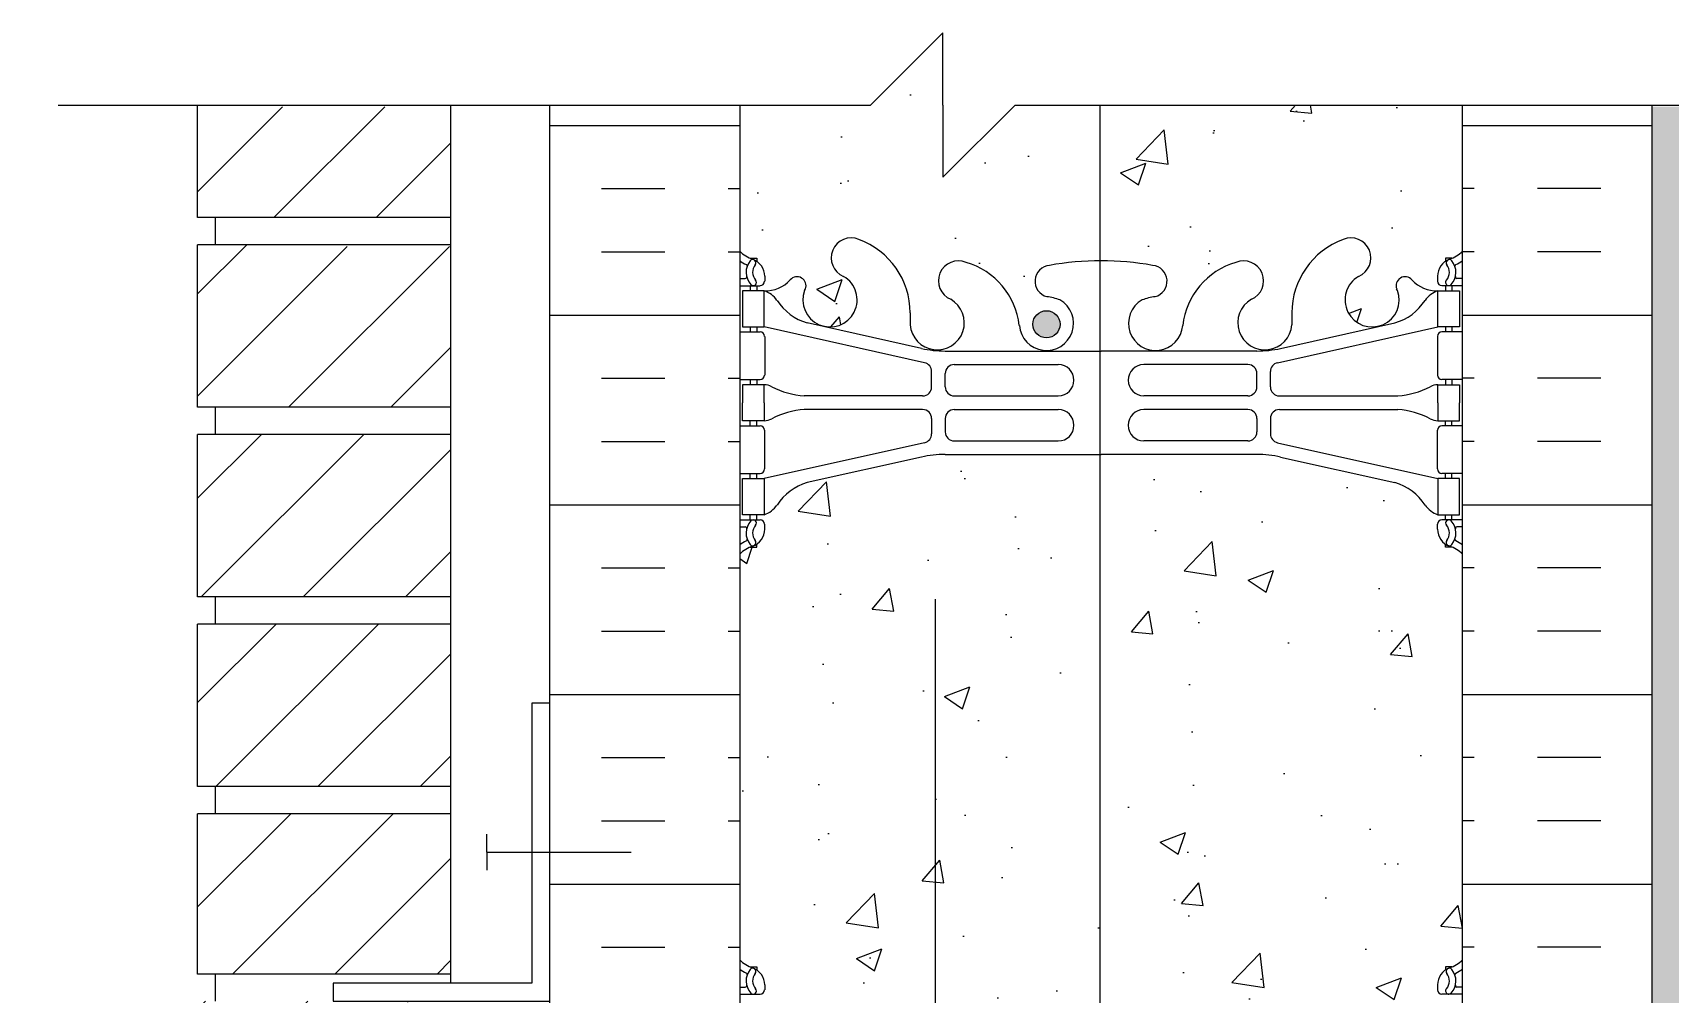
# Model space of a CAD drawing. Header units: inches. Extents: x 34 to 92.7, y -25.1 to 58.
# Drawn here: x 46.82 to 69.47, y 41.37 to 54.67 of the extents above; entities that cross this region are included whole.
import ezdxf

# ---------------------------------------------------------------- set-up
doc = ezdxf.new("R2010")
doc.units = ezdxf.units.IN
doc.header["$LTSCALE"] = 0.5
doc.header["$MEASUREMENT"] = 0
for name, color, linetype in [('HATCH', 12, 'Continuous'), ('line25', 2, 'Continuous'), ('LINE3', 3, 'Continuous'), ('LINE50', 5, 'Continuous'), ('LINE9', 9, 'Continuous'), ('TEXT', 4, 'Continuous'), ('Web_Edge', 9, 'Continuous')]:
    doc.layers.add(name, color=color, linetype=linetype)

msp = doc.modelspace()

# ---------------------------------------------------------------- hatches: boundary and pattern name
at = {"layer": 'HATCH'}
h = msp.add_hatch(dxfattribs=at)
h.set_pattern_fill('AR-CONC', color=256, scale=0.5)
h.paths.add_polyline_path([(66.597, 53.674), (60.409, 53.674), (59.409, 52.674), (59.409, 53.674), (59.409, 54.674), (58.409, 53.674), (56.597, 53.674), (56.597, 51.649, 0.088416), (56.743, 51.552), (56.833, 51.552), (56.833, 51.51, -0.249069), (56.943, 51.303), (56.943, 51.236, -0.414214), (56.88, 51.173), (56.833, 51.173), (56.833, 51.103), (56.938, 51.103, 0.231736), (57.295, 51.254, -0.8344), (57.507, 51.129), (57.495, 51.107, 2.155404), (58.034, 51.302, -1), (58.247, 51.813, -0.311223), (58.956, 50.797), (58.956, 50.632, 1.661382), (59.517, 50.985, -1), (59.73, 51.496, -0.30095), (60.467, 50.623, 1.661382), (61.028, 50.976, 0.055617), (60.848, 51.022, -0.843243), (60.883, 51.454, -0.047544), (61.597, 51.519, -0.047544), (62.31, 51.454, -0.843243), (62.345, 51.022, 0.055617), (62.165, 50.976, 1.661382), (62.726, 50.623, -0.30095), (63.463, 51.496, -1), (63.676, 50.985, 1.661382), (64.237, 50.632), (64.237, 50.797, -0.311223), (64.946, 51.813, -1), (65.159, 51.302, 2.155404), (65.698, 51.107), (65.686, 51.129, -0.834375), (65.898, 51.254, 0.23174), (66.256, 51.103), (66.361, 51.103), (66.361, 51.173), (66.313, 51.173, -0.414214), (66.251, 51.236), (66.251, 51.303, -0.249069), (66.361, 51.51), (66.361, 51.552), (66.451, 51.552, 0.08841), (66.597, 51.649)])
h = msp.add_hatch(dxfattribs=at)
h.set_pattern_fill('INSUL', color=256, scale=7, style=0)
h.set_pattern_definition([(0, (-2869.565, -361.3603), (0, 2.625), []), (0, (-2869.565, -360.4853), (0, 2.625), [0.875, -0.875]), (0, (-2869.565, -359.6103), (0, 2.625), [0.875, -0.875])])
h.paths.add_polyline_path([(53.972, 35.649), (54.409, 35.649), (54.409, 36.149), (55.909, 36.149), (55.909, 35.649), (56.597, 35.649), (56.597, 53.649), (55.909, 53.649), (55.909, 54.149), (54.409, 54.149), (54.409, 53.649), (53.972, 53.649)])
h = msp.add_hatch(dxfattribs=at)
h.set_pattern_fill('INSUL', color=256, scale=7, style=0)
h.set_pattern_definition([(180, (2992.758, -361.3603), (0, 2.625), []), (180, (2992.758, -360.4853), (0, 2.625), [0.875, -0.875]), (180, (2992.758, -359.6103), (0, 2.625), [0.875, -0.875])])
h.paths.add_polyline_path([(69.222, 35.649), (68.784, 35.649), (68.784, 36.149), (67.284, 36.149), (67.284, 35.649), (66.597, 35.649), (66.597, 53.649), (67.284, 53.649), (67.284, 54.149), (68.784, 54.149), (68.784, 53.649), (69.222, 53.649)])
h = msp.add_hatch(dxfattribs=at)
h.set_pattern_fill('ANSI31', color=256, scale=8, style=0)
h.set_pattern_definition([(45, (42.7951, -13.2255), (-0.707107, 0.707107), [])])
h.paths.add_polyline_path([(52.597, 20.299), (49.097, 20.299), (49.097, 18.049), (52.597, 18.049)])
h.paths.add_polyline_path([(52.597, 22.924), (49.097, 22.924), (49.097, 20.674), (52.597, 20.674)])
h.paths.add_polyline_path([(52.597, 25.52), (49.097, 25.52), (49.097, 23.299), (52.597, 23.299)])
h.paths.add_polyline_path([(52.597, 28.145), (49.097, 28.145), (49.097, 25.895), (52.597, 25.895)])
h.paths.add_polyline_path([(52.597, 30.745), (50.972, 30.745), (50.972, 30.77), (49.097, 30.77), (49.097, 28.52), (52.597, 28.52)])
h.paths.add_polyline_path([(52.597, 33.395), (49.097, 33.395), (49.097, 31.145), (52.597, 31.145)])
h.paths.add_polyline_path([(52.597, 36.02), (49.097, 36.02), (49.097, 33.77), (52.597, 33.77)])
h.paths.add_polyline_path([(52.597, 38.645), (49.097, 38.645), (49.097, 36.395), (52.597, 36.395)])
h.paths.add_polyline_path([(52.597, 41.245), (50.972, 41.245), (50.972, 41.27), (49.097, 41.27), (49.097, 39.02), (52.597, 39.02)])
h.paths.add_polyline_path([(52.597, 43.865), (49.097, 43.865), (49.097, 41.645), (52.597, 41.645)])
h.paths.add_polyline_path([(52.597, 46.49), (49.097, 46.49), (49.097, 44.24), (52.597, 44.24)])
h.paths.add_polyline_path([(52.597, 49.115), (49.097, 49.115), (49.097, 46.865), (52.597, 46.865)])
h.paths.add_polyline_path([(52.597, 51.715), (50.972, 51.715), (50.972, 51.74), (49.097, 51.74), (49.097, 49.49), (52.597, 49.49)])
h.paths.add_polyline_path([(52.597, 53.649), (49.097, 53.649), (49.097, 52.115), (52.597, 52.115)])
h = msp.add_hatch(dxfattribs=at)
h.set_pattern_fill('AR-SAND', color=256, scale=0.25, style=0)
h.set_pattern_definition([(37.5, (4, 0), (-0.0157483, 0.481706), [0, -0.38, 0, -0.425, 0, -0.40625]), (7.5, (4, 0), (0.442444, 0.7055365), [0, -0.205, 0, -0.3425, 0, -0.13125]), (327.5, (3.6925, 0), (0.7785355, 0.0014148), [0, -0.125, 0, -0.45, 0, -0.5875]), (317.5, (3.6925, 0), (0.7515317, 0.219419), [0, -0.0625, 0, -0.295, 0, -0.3375])])
h.paths.add_polyline_path([(69.722, 53.649), (69.222, 53.649), (69.222, 35.649), (69.209, 24.399), (69.722, 24.399)])
h = msp.add_hatch(dxfattribs=at)
h.set_pattern_fill('AR-CONC', color=256, scale=0.5)
h.paths.add_polyline_path([(62.346, 1.902, -0.049932), (61.597, 1.838, -0.049932), (60.847, 1.902, -0.843243), (60.812, 2.335, 0.055617), (60.992, 2.38, 1.661382), (60.431, 2.733, -0.30095), (59.694, 1.861, -1), (59.481, 2.372, 1.661382), (58.92, 2.724), (58.92, 2.559, -0.311223), (58.211, 1.543, -1), (57.998, 2.055, 2.155404), (57.459, 2.249), (57.471, 2.228, -0.834375), (57.259, 2.102, 0.108938), (57.107, 2.215), (57.107, 0.378), (57.007, 0.378), (57.007, 0.348, -0.414214), (56.957, 0.298), (56.83, 0.298), (56.782, 0.148, -0.6), (56.682, 0.148), (56.597, 0.409), (56.597, -0.351), (60.495, -0.351), (61.495, 0.649), (61.495, -0.351), (61.495, -1.351), (62.495, -0.351), (66.597, -0.351), (66.597, 0.409), (66.512, 0.148, -0.6), (66.412, 0.148), (66.363, 0.298), (66.237, 0.298, -0.414214), (66.187, 0.348), (66.187, 0.378), (66.087, 0.378), (66.087, 2.215, 0.108935), (65.934, 2.102, -0.8344), (65.722, 2.228), (65.734, 2.249, 2.155404), (65.195, 2.055, -1), (64.982, 1.543, -0.311223), (64.273, 2.559), (64.273, 2.724, 1.661382), (63.712, 2.372, -1), (63.499, 1.861, -0.30095), (62.762, 2.733, 1.661382), (62.201, 2.38, 0.055617), (62.381, 2.335, -0.843243)])
h.paths.add_polyline_path([(65.925, 6.827, 0.268138), (66.087, 6.975), (66.087, 8.337), (65.967, 8.537), (65.967, 8.649), (65.967, 8.762), (66.087, 8.962), (66.087, 10.323, 0.268138), (65.925, 10.471), (57.268, 10.471, 0.268156), (57.107, 10.323), (57.107, 8.962), (57.227, 8.762), (57.227, 8.649), (57.227, 8.537), (57.107, 8.337), (57.107, 6.975, 0.268156), (57.268, 6.827)])
h.paths.add_polyline_path([(60.883, 19.845, -0.843243), (60.848, 20.277, 0.055617), (61.028, 20.322, 1.661382), (60.467, 20.675, -0.30095), (59.73, 19.803, -1), (59.517, 20.314, 1.661382), (58.956, 20.667), (58.956, 20.502, -0.311223), (58.247, 19.486, -1), (58.034, 19.997, 2.155404), (57.495, 20.191), (57.507, 20.17, -0.834375), (57.295, 20.044, 0.23174), (56.938, 20.195), (56.833, 20.195), (56.833, 20.125), (56.88, 20.125, -0.414214), (56.943, 20.063), (56.943, 19.995, -0.249069), (56.833, 19.788), (56.833, 19.747), (56.743, 19.747, 0.088416), (56.597, 19.649), (56.597, 17.649), (56.597, 16.89), (56.682, 17.151, -0.6), (56.782, 17.151), (56.83, 17.001), (56.957, 17.001, -0.414214), (57.007, 16.951), (57.007, 16.921), (57.107, 16.921), (57.107, 15.083, 0.108933), (57.259, 15.196, -0.8344), (57.471, 15.071), (57.459, 15.05, 2.155404), (57.998, 15.244, -1), (58.211, 15.755, -0.311223), (58.92, 14.739), (58.92, 14.574, 1.661382), (59.481, 14.927, -1), (59.694, 15.438, -0.30095), (60.431, 14.566, 1.661382), (60.992, 14.918, 0.055617), (60.812, 14.964, -0.843243), (60.847, 15.396, -0.049932), (61.597, 15.461, -0.049932), (62.346, 15.396, -0.843243), (62.381, 14.964, 0.055617), (62.201, 14.918, 1.661382), (62.762, 14.566, -0.30095), (63.499, 15.438, -1), (63.712, 14.927, 1.661382), (64.273, 14.574), (64.273, 14.739, -0.311223), (64.982, 15.755, -1), (65.195, 15.244, 2.155404), (65.734, 15.05), (65.722, 15.071, -0.834375), (65.934, 15.196, 0.10894), (66.087, 15.083), (66.087, 16.921), (66.187, 16.921), (66.187, 16.951, -0.414214), (66.237, 17.001), (66.363, 17.001), (66.412, 17.151, -0.6), (66.512, 17.151), (66.597, 16.89), (66.597, 17.524), (65.322, 17.524, 0.414214), (65.222, 17.424), (65.222, 16.024), (64.722, 16.024), (64.722, 17.524, -0.414214), (65.222, 18.024), (66.597, 18.024), (66.597, 19.649, 0.08841), (66.451, 19.747), (66.361, 19.747), (66.361, 19.788, -0.249069), (66.251, 19.995), (66.251, 20.063, -0.414214), (66.313, 20.125), (66.361, 20.125), (66.361, 20.195), (66.256, 20.195, 0.231736), (65.898, 20.044, -0.8344), (65.686, 20.17), (65.698, 20.191, 0.235665), (65.662, 20.524), (65.222, 20.524, -0.086721), (65.052, 20.554, 0.457284), (65.159, 19.997, -1), (64.946, 19.486, -0.311223), (64.237, 20.502), (64.237, 20.667, 1.661382), (63.676, 20.314, -1), (63.463, 19.803, -0.30095), (62.726, 20.675, 1.661382), (62.165, 20.322, 0.055617), (62.345, 20.277, -0.843243), (62.31, 19.845, -0.047544), (61.597, 19.78, -0.047544)])
h.paths.add_polyline_path([(61.556, 27.515, 0.520567), (61.378, 27.515, 0.520567), (61.278, 27.515, 0.520567), (61.121, 27.515, 0.520567), (60.969, 27.515, 0.520567), (60.822, 27.515, 0.520567), (60.644, 27.515, 0.520567), (60.528, 27.515, 0.520567), (60.439, 27.515, 0.520567), (60.318, 27.515, 0.520567), (60.203, 27.515, 0.520567), (60.098, 27.515, 0.520567), (59.792, 27.515, 0.520567), (59.681, 27.515, 0.520567), (59.435, 27.515, 0.520567), (59.235, 27.515, 0.520567), (59.026, 27.515, 0.520567), (58.748, 27.515, 0.520567), (58.559, 27.515, 0.520567), (58.464, 27.515, 0.520567), (58.239, 27.515, 0.520567), (58.118, 27.515, 0.520567), (57.908, 27.515, 0.520567), (57.698, 27.515, 0.520567), (57.572, 27.515, 0.520567), (57.446, 27.515, 0.520567), (57.237, 27.515, 0.520567), (57.132, 27.515, 0.520567), (56.948, 27.515, 0.520567), (56.827, 27.515, 0.520567), (56.597, 27.515), (56.597, 23.842, 0.088416), (56.743, 23.744), (56.833, 23.744), (56.833, 23.703, -0.249069), (56.943, 23.495), (56.943, 23.428, -0.414214), (56.88, 23.365), (56.833, 23.365), (56.833, 23.295), (56.938, 23.295, -0.155529), (57.113, 23.161, 0.180914), (57.531, 22.85), (59.112, 22.497, 0.054974), (59.439, 22.461), (61.597, 22.461), (63.754, 22.461, 0.054974), (64.081, 22.497), (65.662, 22.85, 0.180914), (66.08, 23.161, -0.155529), (66.256, 23.295), (66.361, 23.295), (66.361, 23.365), (66.313, 23.365, -0.414214), (66.251, 23.428), (66.251, 23.495, -0.249069), (66.361, 23.703), (66.361, 23.744), (66.451, 23.744, 0.08841), (66.597, 23.842), (66.597, 26.524), (66.597, 27.551, 0.283889), (66.529, 27.522, 0.520567), (66.439, 27.522, 0.520567), (66.319, 27.522, 0.520567), (66.203, 27.522, 0.520567), (66.098, 27.522, 0.520567), (65.792, 27.522, 0.520567), (65.682, 27.522, 0.520567), (65.435, 27.522, 0.520567), (65.236, 27.522, 0.520567), (65.026, 27.522, 0.520567), (64.748, 27.522, 0.520567), (64.559, 27.522, 0.520567), (64.465, 27.522, 0.520567), (64.239, 27.522, 0.520567), (64.118, 27.522, 0.520567), (63.909, 27.522, 0.520567), (63.699, 27.522, 0.520567), (63.573, 27.522, 0.520567), (63.447, 27.522, 0.520567), (63.237, 27.522, 0.520567), (63.132, 27.522, 0.520567), (62.948, 27.522, 0.520567), (62.828, 27.522, 0.520567), (62.597, 27.522, 0.71154), (62.496, 27.557, 0.520567), (62.406, 27.557, 0.520567), (62.275, 27.557, 0.520567), (62.175, 27.515, 0.520567), (61.971, 27.515, 0.520567), (61.777, 27.515, 0.520567)])
h.paths.add_polyline_path([(61.278, 27.515, -0.520567), (61.378, 27.515, -0.520567), (61.556, 27.515, -0.520567), (61.777, 27.515, -0.520567), (61.971, 27.515, -0.520567), (62.175, 27.515, -0.520567), (62.275, 27.557, -0.520567), (62.406, 27.557, -0.520567), (62.496, 27.557, -0.71154), (62.597, 27.522, -0.520567), (62.828, 27.522, -0.520567), (62.948, 27.522, -0.520567), (63.132, 27.522, -0.520567), (63.237, 27.522, -0.520567), (63.447, 27.522, -0.520567), (63.573, 27.522, -0.520567), (63.699, 27.522, -0.520567), (63.909, 27.522, -0.520567), (64.118, 27.522, -0.520567), (64.239, 27.522, -0.520567), (64.465, 27.522, -0.520567), (64.559, 27.522, -0.520567), (64.748, 27.522, -0.520567), (65.026, 27.522, -0.520567), (65.236, 27.522, -0.520567), (65.435, 27.522, -0.520567), (65.682, 27.522, -0.520567), (65.792, 27.522, -0.520567), (66.098, 27.522, -0.520567), (66.203, 27.522, -0.520567), (66.319, 27.522, -0.520567), (66.439, 27.522, -0.520567), (66.529, 27.522, -0.283889), (66.597, 27.551), (66.597, 29.457, 0.08841), (66.451, 29.554), (66.361, 29.554), (66.361, 29.596, -0.249069), (66.251, 29.803), (66.251, 29.871, -0.414214), (66.313, 29.933), (66.361, 29.933), (66.361, 30.003), (66.256, 30.003, -0.155529), (66.08, 30.137, 0.180914), (65.662, 30.448), (64.081, 30.801, 0.054974), (63.754, 30.837), (61.597, 30.837), (59.439, 30.837, 0.054974), (59.112, 30.801), (57.531, 30.448, 0.180914), (57.113, 30.137, -0.155529), (56.938, 30.003), (56.833, 30.003), (56.833, 29.933), (56.88, 29.933, -0.414214), (56.943, 29.871), (56.943, 29.803, -0.249069), (56.833, 29.596), (56.833, 29.554), (56.743, 29.554, 0.088416), (56.597, 29.457), (56.597, 27.515, -0.520567), (56.827, 27.515, -0.520567), (56.948, 27.515, -0.520567), (57.132, 27.515, -0.520567), (57.237, 27.515, -0.520567), (57.446, 27.515, -0.520567), (57.572, 27.515, -0.520567), (57.698, 27.515, -0.520567), (57.908, 27.515, -0.520567), (58.118, 27.515, -0.520567), (58.239, 27.515, -0.520567), (58.464, 27.515, -0.520567), (58.559, 27.515, -0.520567), (58.748, 27.515, -0.520567), (59.026, 27.515, -0.520567), (59.235, 27.515, -0.520567), (59.435, 27.515, -0.520567), (59.681, 27.515, -0.520567), (59.792, 27.515, -0.520567), (60.098, 27.515, -0.520567), (60.203, 27.515, -0.520567), (60.318, 27.515, -0.520567), (60.439, 27.515, -0.520567), (60.528, 27.515, -0.520567), (60.644, 27.515, -0.520567), (60.822, 27.515, -0.520567), (60.969, 27.515, -0.520567), (61.121, 27.515, -0.520567)])
h.paths.add_polyline_path([(61.597, 33.519, -0.047544), (62.31, 33.454, -0.843243), (62.345, 33.022, 0.055617), (62.165, 32.976, 1.661382), (62.726, 32.623, -0.30095), (63.463, 33.496, -1), (63.676, 32.985, 1.661382), (64.237, 32.632), (64.237, 32.797, -0.311223), (64.946, 33.813, -1), (65.159, 33.302, 2.155404), (65.698, 33.107), (65.686, 33.129, -0.834375), (65.898, 33.254, 0.23174), (66.256, 33.103), (66.361, 33.103), (66.361, 33.173), (66.313, 33.173, -0.414214), (66.251, 33.236), (66.251, 33.303, -0.249069), (66.361, 33.51), (66.361, 33.552), (66.451, 33.552, 0.08841), (66.597, 33.649), (66.597, 35.649), (66.597, 37.649, 0.08841), (66.451, 37.747), (66.361, 37.747), (66.361, 37.788, -0.249069), (66.251, 37.995), (66.251, 38.063, -0.414214), (66.313, 38.125), (66.361, 38.125), (66.361, 38.195), (66.256, 38.195, 0.231736), (65.898, 38.044, -0.8344), (65.686, 38.17), (65.698, 38.191, 2.155404), (65.159, 37.997, -1), (64.946, 37.486, -0.311223), (64.237, 38.502), (64.237, 38.667, 1.661382), (63.676, 38.314, -1), (63.463, 37.803, -0.30095), (62.726, 38.675, 1.661382), (62.165, 38.322, 0.055617), (62.345, 38.277, -0.843243), (62.31, 37.845, -0.047544), (61.597, 37.78, -0.047544), (60.883, 37.845, -0.843243), (60.848, 38.277, 0.055617), (61.028, 38.322, 1.661382), (60.467, 38.675, -0.30095), (59.73, 37.803, -1), (59.517, 38.314, 1.661382), (58.956, 38.667), (58.956, 38.502, -0.311223), (58.247, 37.486, -1), (58.034, 37.997, 2.155404), (57.495, 38.191), (57.507, 38.17, -0.834375), (57.295, 38.044, 0.23174), (56.938, 38.195), (56.833, 38.195), (56.833, 38.125), (56.88, 38.125, -0.414214), (56.943, 38.063), (56.943, 37.995, -0.249069), (56.833, 37.788), (56.833, 37.747), (56.743, 37.747, 0.088416), (56.597, 37.649), (56.597, 35.649), (56.597, 33.649, 0.088416), (56.743, 33.552), (56.833, 33.552), (56.833, 33.51, -0.249069), (56.943, 33.303), (56.943, 33.236, -0.414214), (56.88, 33.173), (56.833, 33.173), (56.833, 33.103), (56.938, 33.103, 0.231736), (57.295, 33.254, -0.8344), (57.507, 33.129), (57.495, 33.107, 2.155404), (58.034, 33.302, -1), (58.247, 33.813, -0.311223), (58.956, 32.797), (58.956, 32.632, 1.661382), (59.517, 32.985, -1), (59.73, 33.496, -0.30095), (60.467, 32.623, 1.661382), (61.028, 32.976, 0.055617), (60.848, 33.022, -0.843243), (60.883, 33.454, -0.047544)])
h.paths.add_polyline_path([(61.597, 40.461), (63.754, 40.461, 0.054974), (64.081, 40.497), (65.662, 40.85, 0.180914), (66.08, 41.161, -0.155529), (66.256, 41.295), (66.361, 41.295), (66.361, 41.365), (66.313, 41.365, -0.414214), (66.251, 41.428), (66.251, 41.495, -0.249069), (66.361, 41.703), (66.361, 41.744), (66.451, 41.744, 0.08841), (66.597, 41.842), (66.597, 47.457, 0.08841), (66.451, 47.554), (66.361, 47.554), (66.361, 47.596, -0.249069), (66.251, 47.803), (66.251, 47.871, -0.414214), (66.313, 47.933), (66.361, 47.933), (66.361, 48.003), (66.256, 48.003, -0.155529), (66.08, 48.137, 0.180914), (65.662, 48.448), (64.081, 48.801, 0.054974), (63.754, 48.837), (61.597, 48.837), (59.439, 48.837, 0.054974), (59.112, 48.801), (57.531, 48.448, 0.180914), (57.113, 48.137, -0.155529), (56.938, 48.003), (56.833, 48.003), (56.833, 47.933), (56.88, 47.933, -0.414214), (56.943, 47.871), (56.943, 47.803, -0.249069), (56.833, 47.596), (56.833, 47.554), (56.743, 47.554, 0.088416), (56.597, 47.457), (56.597, 41.842, 0.088416), (56.743, 41.744), (56.833, 41.744), (56.833, 41.703, -0.249069), (56.943, 41.495), (56.943, 41.428, -0.414214), (56.88, 41.365), (56.833, 41.365), (56.833, 41.295), (56.938, 41.295, -0.155529), (57.113, 41.161, 0.180914), (57.531, 40.85), (59.112, 40.497, 0.054974), (59.439, 40.461)])
at = {"layer": 'LINE3'}
msp.add_hatch(color=256, dxfattribs=at).paths.add_polyline_path([(60.653, 50.639, 1), (61.028, 50.639, 1)])

# ---------------------------------------------------------------- linework, layer by layer
at = {"layer": 'line25'}
for p, q in [((49.097, 52.115), (49.097, 53.674)), ((52.597, 53.674), (52.597, 41.52)), ((56.597, 53.674), (56.597, 35.649)), ((66.597, 35.649), (66.597, 53.674)), ((52.597, 52.115), (49.097, 52.115)), ((49.347, 51.74), (49.347, 52.115)), ((49.097, 49.49), (49.097, 51.74)), ((52.597, 51.74), (49.097, 51.74)), ((52.597, 49.49), (49.097, 49.49)), ((49.347, 49.115), (49.347, 49.49)), ((52.597, 49.115), (49.097, 49.115)), ((49.097, 46.865), (49.097, 49.115)), ((52.597, 46.865), (49.097, 46.865)), ((49.347, 46.49), (49.347, 46.865)), ((49.097, 44.24), (49.097, 46.49)), ((52.597, 46.49), (49.097, 46.49)), ((52.597, 44.24), (49.097, 44.24)), ((49.347, 43.865), (49.347, 44.24)), ((49.097, 41.645), (49.097, 43.865)), ((52.597, 43.865), (49.097, 43.865)), ((52.597, 41.645), (49.097, 41.645)), ((49.347, 41.27), (49.347, 41.645))]:
    msp.add_line(p, q, dxfattribs=at)
at = {"layer": 'LINE3'}
for p, q in [((61.579, 53.674), (61.579, 27.54)), ((59.306, 10.898), (59.306, 46.835))]:
    msp.add_line(p, q, dxfattribs=at)
msp.add_circle((60.841, 50.639), 0.188, dxfattribs=at)
at = {"layer": 'LINE50'}
for p, q in [((53.972, 35.649), (53.972, 53.674)), ((69.222, 35.649), (69.222, 53.674))]:
    msp.add_line(p, q, dxfattribs=at)
at = {"layer": 'LINE9'}
for p, q in [((59.409, 54.674), (58.409, 53.674)), ((59.409, 53.674), (59.409, 54.674)), ((47.168, 53.674), (58.409, 53.674)), ((59.409, 52.674), (60.409, 53.674)), ((59.409, 53.674), (59.409, 52.674)), ((60.409, 53.674), (71.293, 53.674)), ((53.097, 43.332), (53.097, 43.582)), ((53.097, 43.332), (55.097, 43.332)), ((53.097, 43.332), (53.097, 43.082))]:
    msp.add_line(p, q, dxfattribs=at)
msp.add_lwpolyline([(53.972, 45.395), (53.722, 45.395), (53.722, 41.52), (50.972, 41.52), (50.972, 41.27), (53.972, 41.27)], close=True, dxfattribs=at)
at = {"layer": 'TEXT'}
for points in [[(55.631, 52.351, 0, 0.36, 0), (54.551, 52.351, 0, 0, 0), (41.254, 52.351, 0, 0, 0)], [(49.147, 45.764, 0, 0.36, 0), (48.067, 45.764, 0, 0, 0), (45.726, 45.764, 0, 0, 0)]]:
    msp.add_lwpolyline(points, format="xyseb", dxfattribs=at)
at = {"layer": 'Web_Edge'}
for p, q in [((56.743, 51.552), (56.833, 51.552)), ((56.833, 51.552), (56.833, 51.51)), ((66.451, 51.552), (66.361, 51.552)), ((66.361, 51.552), (66.361, 51.51)), ((56.597, 51.273), (56.674, 51.273)), ((56.943, 51.303), (56.943, 51.236)), ((66.251, 51.303), (66.251, 51.236)), ((66.597, 51.273), (66.519, 51.273)), ((56.597, 51.173), (56.88, 51.173)), ((56.743, 51.173), (56.743, 51.103)), ((56.833, 51.173), (56.833, 51.103)), ((57.495, 51.107), (57.507, 51.129)), ((65.698, 51.107), (65.686, 51.129)), ((66.597, 51.173), (66.313, 51.173)), ((66.361, 51.173), (66.361, 51.103)), ((66.451, 51.173), (66.451, 51.103)), ((58.956, 50.797), (58.956, 50.632)), ((64.237, 50.797), (64.237, 50.632)), ((56.597, 50.533), (56.88, 50.533)), ((56.743, 50.603), (56.743, 50.533)), ((56.833, 50.603), (56.833, 50.533)), ((59.155, 50.106), (56.938, 50.603)), ((59.112, 50.305), (57.531, 50.658)), ((64.038, 50.106), (66.256, 50.603)), ((64.081, 50.305), (65.662, 50.658)), ((66.597, 50.533), (66.313, 50.533)), ((66.361, 50.603), (66.361, 50.533)), ((66.451, 50.603), (66.451, 50.533)), ((56.943, 50.471), (56.943, 49.936)), ((66.251, 50.471), (66.251, 49.936)), ((59.439, 50.269), (61.597, 50.269)), ((59.565, 50.082), (61.005, 50.082)), ((63.754, 50.269), (61.597, 50.269)), ((63.628, 50.082), (62.188, 50.082)), ((56.597, 49.873), (56.88, 49.873)), ((56.743, 49.873), (56.743, 49.803)), ((56.833, 49.873), (56.833, 49.803)), ((59.253, 49.772), (59.253, 49.984)), ((59.44, 49.773), (59.44, 49.957)), ((63.753, 49.773), (63.753, 49.957)), ((63.94, 49.772), (63.94, 49.984)), ((66.597, 49.873), (66.313, 49.873)), ((66.361, 49.873), (66.361, 49.803)), ((66.451, 49.873), (66.451, 49.803)), ((59.128, 49.647), (57.49, 49.647)), ((59.565, 49.648), (61.005, 49.648)), ((63.628, 49.648), (62.188, 49.648)), ((64.065, 49.647), (65.703, 49.647)), ((59.128, 49.459), (57.49, 49.459)), ((59.565, 49.458), (61.005, 49.458)), ((63.628, 49.458), (62.188, 49.458)), ((64.065, 49.459), (65.703, 49.459)), ((56.597, 49.233), (56.88, 49.233)), ((56.743, 49.233), (56.743, 49.303)), ((56.833, 49.233), (56.833, 49.303)), ((56.943, 48.636), (56.943, 49.171)), ((59.253, 49.334), (59.253, 49.122)), ((59.44, 49.333), (59.44, 49.149)), ((63.753, 49.333), (63.753, 49.149)), ((63.94, 49.334), (63.94, 49.122)), ((66.251, 48.636), (66.251, 49.171)), ((66.597, 49.233), (66.313, 49.233)), ((66.361, 49.233), (66.361, 49.303)), ((66.451, 49.233), (66.451, 49.303)), ((59.155, 49), (56.938, 48.503)), ((59.565, 49.024), (61.005, 49.024)), ((63.628, 49.024), (62.188, 49.024)), ((64.038, 49), (66.256, 48.503)), ((59.112, 48.801), (57.531, 48.448)), ((59.439, 48.837), (61.597, 48.837)), ((63.754, 48.837), (61.597, 48.837)), ((64.081, 48.801), (65.662, 48.448)), ((56.597, 48.573), (56.88, 48.573)), ((56.743, 48.503), (56.743, 48.573)), ((56.833, 48.503), (56.833, 48.573)), ((66.597, 48.573), (66.313, 48.573)), ((66.361, 48.503), (66.361, 48.573)), ((66.451, 48.503), (66.451, 48.573)), ((56.597, 47.933), (56.88, 47.933)), ((56.597, 47.833), (56.674, 47.833)), ((56.743, 47.933), (56.743, 48.003)), ((56.833, 47.933), (56.833, 48.003)), ((56.943, 47.803), (56.943, 47.871)), ((66.251, 47.803), (66.251, 47.871)), ((66.597, 47.933), (66.313, 47.933)), ((66.361, 47.933), (66.361, 48.003)), ((66.451, 47.933), (66.451, 48.003)), ((66.597, 47.833), (66.519, 47.833)), ((56.833, 47.554), (56.833, 47.596)), ((66.361, 47.554), (66.361, 47.596)), ((56.743, 47.554), (56.833, 47.554)), ((66.451, 47.554), (66.361, 47.554)), ((56.743, 41.744), (56.833, 41.744)), ((56.833, 41.744), (56.833, 41.703)), ((66.451, 41.744), (66.361, 41.744)), ((66.361, 41.744), (66.361, 41.703)), ((56.597, 41.465), (56.674, 41.465)), ((56.943, 41.495), (56.943, 41.428)), ((66.251, 41.495), (66.251, 41.428)), ((66.597, 41.465), (66.519, 41.465)), ((56.597, 41.365), (56.88, 41.365)), ((66.597, 41.365), (66.313, 41.365))]:
    msp.add_line(p, q, dxfattribs=at)
for points in [[(56.638, 50.603), (56.938, 50.603), (56.938, 51.103), (56.638, 51.103)], [(66.556, 50.603), (66.256, 50.603), (66.256, 51.103), (66.556, 51.103)], [(56.638, 48.503), (56.938, 48.503), (56.938, 48.003), (56.638, 48.003)], [(66.556, 48.503), (66.256, 48.503), (66.256, 48.003), (66.556, 48.003)]]:
    msp.add_lwpolyline(points, close=True, dxfattribs=at)
for points in [[(56.938, 49.553), (56.938, 49.803), (56.638, 49.803), (56.638, 49.553)], [(66.256, 49.553), (66.256, 49.803), (66.556, 49.803), (66.556, 49.553)], [(56.938, 49.553), (56.938, 49.303), (56.638, 49.303), (56.638, 49.553)], [(66.256, 49.553), (66.256, 49.303), (66.556, 49.303), (66.556, 49.553)]]:
    msp.add_lwpolyline(points, dxfattribs=at)
for centre, radius, start, end in [((58.14, 51.557), 0.277, 67.32, 247.32), ((57.865, 50.79), 1.092, 0.3332, 69.4825), ((65.328, 50.79), 1.092, 110.5175, 179.6668), ((65.053, 51.557), 0.277, 292.68, 112.68), ((56.943, 52.01), 0.5, 226.2109, 250.5288), ((56.943, 52.01), 0.6, 234.7832, 245.0748), ((56.936, 51.358), 0.25, 140.1145, 222.4609), ((56.68, 51.447), 0.021, 343.464, 63.9957), ((56.778, 51.489), 0.045, 321.448, 139.1879), ((56.693, 51.303), 0.25, 0, 70.5288), ((56.936, 51.358), 0.16, 140.0001, 222.4609), ((59.624, 51.24), 0.277, 67.32, 247.32), ((59.439, 50.503), 1.034, 6.6669, 73.6635), ((60.903, 51.235), 0.22, 95.1835, 255.7396), ((61.579, 47.741), 3.777, 89.7394, 100.6275), ((61.614, 47.741), 3.777, 79.3725, 90.2606), ((62.29, 51.235), 0.22, 284.2604, 84.8165), ((63.754, 50.503), 1.034, 106.3365, 173.3331), ((63.569, 51.24), 0.277, 292.68, 112.68), ((66.501, 51.303), 0.25, 109.4712, 180), ((66.415, 51.489), 0.045, 40.8121, 218.552), ((66.257, 51.358), 0.16, 317.5391, 39.9999), ((66.251, 52.01), 0.5, 289.4712, 313.7878), ((66.257, 51.358), 0.25, 317.5391, 39.8855), ((66.513, 51.447), 0.021, 116.0043, 196.536), ((66.251, 52.01), 0.6, 294.9252, 305.2168), ((56.675, 51.293), 0.0196, 269.4032, 15.4901), ((56.785, 51.219), 0.045, 222.4609, 42.4609), ((56.88, 51.236), 0.0625, 270, 0), ((56.962, 51.544), 0.441, 266.7976, 318.9873), ((57.39, 51.172), 0.125, 339.6243, 138.9873), ((57.847, 50.977), 0.375, 159.6243, 60.0685), ((65.347, 50.977), 0.375, 119.9315, 20.3757), ((65.804, 51.172), 0.125, 41.0127, 200.3757), ((66.231, 51.544), 0.441, 221.0127, 273.2024), ((66.313, 51.236), 0.0625, 180, 270), ((66.408, 51.219), 0.045, 137.5391, 317.5391), ((66.518, 51.293), 0.0196, 164.5099, 270.5968), ((56.815, 50.76), 0.364, 34.9775, 70.3387), ((59.33, 50.66), 0.375, 184.2448, 60.0685), ((60.841, 50.651), 0.375, 184.2448, 60.0685), ((60.734, 50.195), 0.834, 69.3729, 82.1063), ((62.352, 50.651), 0.375, 119.9315, 355.7552), ((62.459, 50.195), 0.834, 97.8937, 110.6271), ((63.863, 50.66), 0.375, 119.9315, 355.7552), ((66.378, 50.76), 0.364, 109.6613, 145.0225), ((57.738, 51.372), 0.743, 212.7919, 253.8107), ((65.455, 51.372), 0.743, 286.1893, 327.2081), ((56.88, 50.471), 0.0625, 0, 90), ((66.313, 50.471), 0.0625, 90, 180), ((59.439, 51.769), 1.5, 257.4135, 270), ((63.754, 51.769), 1.5, 270, 282.5865), ((59.128, 49.984), 0.125, 0, 77.3767), ((59.565, 49.957), 0.125, 90, 180), ((61.005, 49.865), 0.217, 270, 90), ((62.188, 49.865), 0.217, 90, 270), ((63.628, 49.957), 0.125, 0, 90), ((64.065, 49.984), 0.125, 102.6233, 180), ((56.88, 49.936), 0.0625, 270, 0), ((66.313, 49.936), 0.0625, 180, 270), ((56.933, 49.584), 0.219, 60.4937, 88.92), ((57.579, 50.814), 1.17, 242.6365, 265.6505), ((59.128, 49.772), 0.125, 270, 0), ((59.565, 49.773), 0.125, 180, 270), ((63.628, 49.773), 0.125, 270, 360), ((64.065, 49.772), 0.125, 180, 270), ((65.614, 50.814), 1.17, 274.3495, 297.3635), ((66.26, 49.584), 0.219, 91.08, 119.5063), ((57.579, 48.292), 1.17, 94.3495, 117.3635), ((59.128, 49.334), 0.125, 0, 90), ((59.565, 49.333), 0.125, 90, 180), ((61.005, 49.241), 0.217, 270, 90), ((62.188, 49.241), 0.217, 90, 270), ((63.628, 49.333), 0.125, 0, 90), ((64.065, 49.334), 0.125, 90, 180), ((65.614, 48.292), 1.17, 62.6365, 85.6505), ((56.88, 49.171), 0.0625, 0, 90), ((56.933, 49.522), 0.219, 271.08, 299.5063), ((66.26, 49.522), 0.219, 240.4937, 268.92), ((66.313, 49.171), 0.0625, 90, 180), ((59.128, 49.122), 0.125, 282.6233, 0), ((59.565, 49.149), 0.125, 180, 270), ((63.628, 49.149), 0.125, 270, 0), ((64.065, 49.122), 0.125, 180, 257.3767), ((59.439, 47.337), 1.5, 90, 102.5865), ((63.754, 47.337), 1.5, 77.4135, 90), ((56.88, 48.636), 0.0625, 270, 0), ((66.313, 48.636), 0.0625, 180, 270), ((57.738, 47.734), 0.743, 106.1893, 147.2081), ((65.455, 47.734), 0.743, 32.7919, 73.8107), ((56.815, 48.346), 0.364, 289.6613, 325.0225), ((66.378, 48.346), 0.364, 214.9775, 250.3387), ((56.675, 47.814), 0.0196, 344.5099, 90.5968), ((56.936, 47.749), 0.25, 137.5391, 219.8855), ((56.785, 47.887), 0.045, 317.5391, 137.5391), ((56.936, 47.749), 0.16, 137.5391, 219.9999), ((56.693, 47.803), 0.25, 289.4712, 360), ((56.88, 47.871), 0.0625, 360, 90), ((66.313, 47.871), 0.0625, 90, 180), ((66.501, 47.803), 0.25, 180, 250.5288), ((66.408, 47.887), 0.045, 42.4609, 222.4609), ((66.257, 47.749), 0.16, 320.0001, 42.4609), ((66.257, 47.749), 0.25, 320.1145, 42.4609), ((66.518, 47.814), 0.0196, 89.4032, 195.4901), ((56.943, 47.096), 0.6, 114.9252, 125.2168), ((56.68, 47.659), 0.021, 296.0043, 16.536), ((56.778, 47.618), 0.045, 220.8121, 38.552), ((66.415, 47.618), 0.045, 141.448, 319.1879), ((66.513, 47.659), 0.021, 163.464, 243.9957), ((66.251, 47.096), 0.6, 54.7842, 65.0748), ((56.943, 47.096), 0.5, 109.4712, 133.7891), ((66.251, 47.096), 0.5, 46.2122, 70.5288), ((56.943, 42.203), 0.5, 226.2109, 250.5288), ((56.943, 42.203), 0.6, 234.7832, 245.0748), ((56.936, 41.55), 0.25, 140.1145, 222.4609), ((56.778, 41.681), 0.045, 321.448, 139.1879), ((56.693, 41.495), 0.25, 0, 70.5288), ((66.501, 41.495), 0.25, 109.4712, 180), ((66.415, 41.681), 0.045, 40.8121, 218.552), ((66.251, 42.203), 0.5, 289.4712, 313.7878), ((66.257, 41.55), 0.25, 317.5391, 39.8855), ((66.251, 42.203), 0.6, 294.9252, 305.2158), ((56.675, 41.485), 0.0196, 269.4032, 15.4901), ((56.68, 41.64), 0.021, 343.464, 63.9957), ((56.936, 41.55), 0.16, 140.0001, 222.4609), ((66.257, 41.55), 0.16, 317.5391, 39.9999), ((66.513, 41.64), 0.021, 116.0043, 196.536), ((66.518, 41.485), 0.0196, 164.5099, 270.5968), ((56.785, 41.412), 0.045, 222.4609, 42.4609), ((56.88, 41.428), 0.0625, 270, 0), ((66.313, 41.428), 0.0625, 180, 270), ((66.408, 41.412), 0.045, 137.5391, 317.5391)]:
    msp.add_arc(centre, radius, start, end, dxfattribs=at)
for points in [[(59.44, 49.778), (59.44, 49.952)], [(63.753, 49.778), (63.753, 49.952)], [(59.44, 49.328), (59.44, 49.154)], [(63.753, 49.328), (63.753, 49.154)]]:
    msp.add_open_spline(points, degree=1, dxfattribs=at)

doc.saveas('drawing.dxf')
